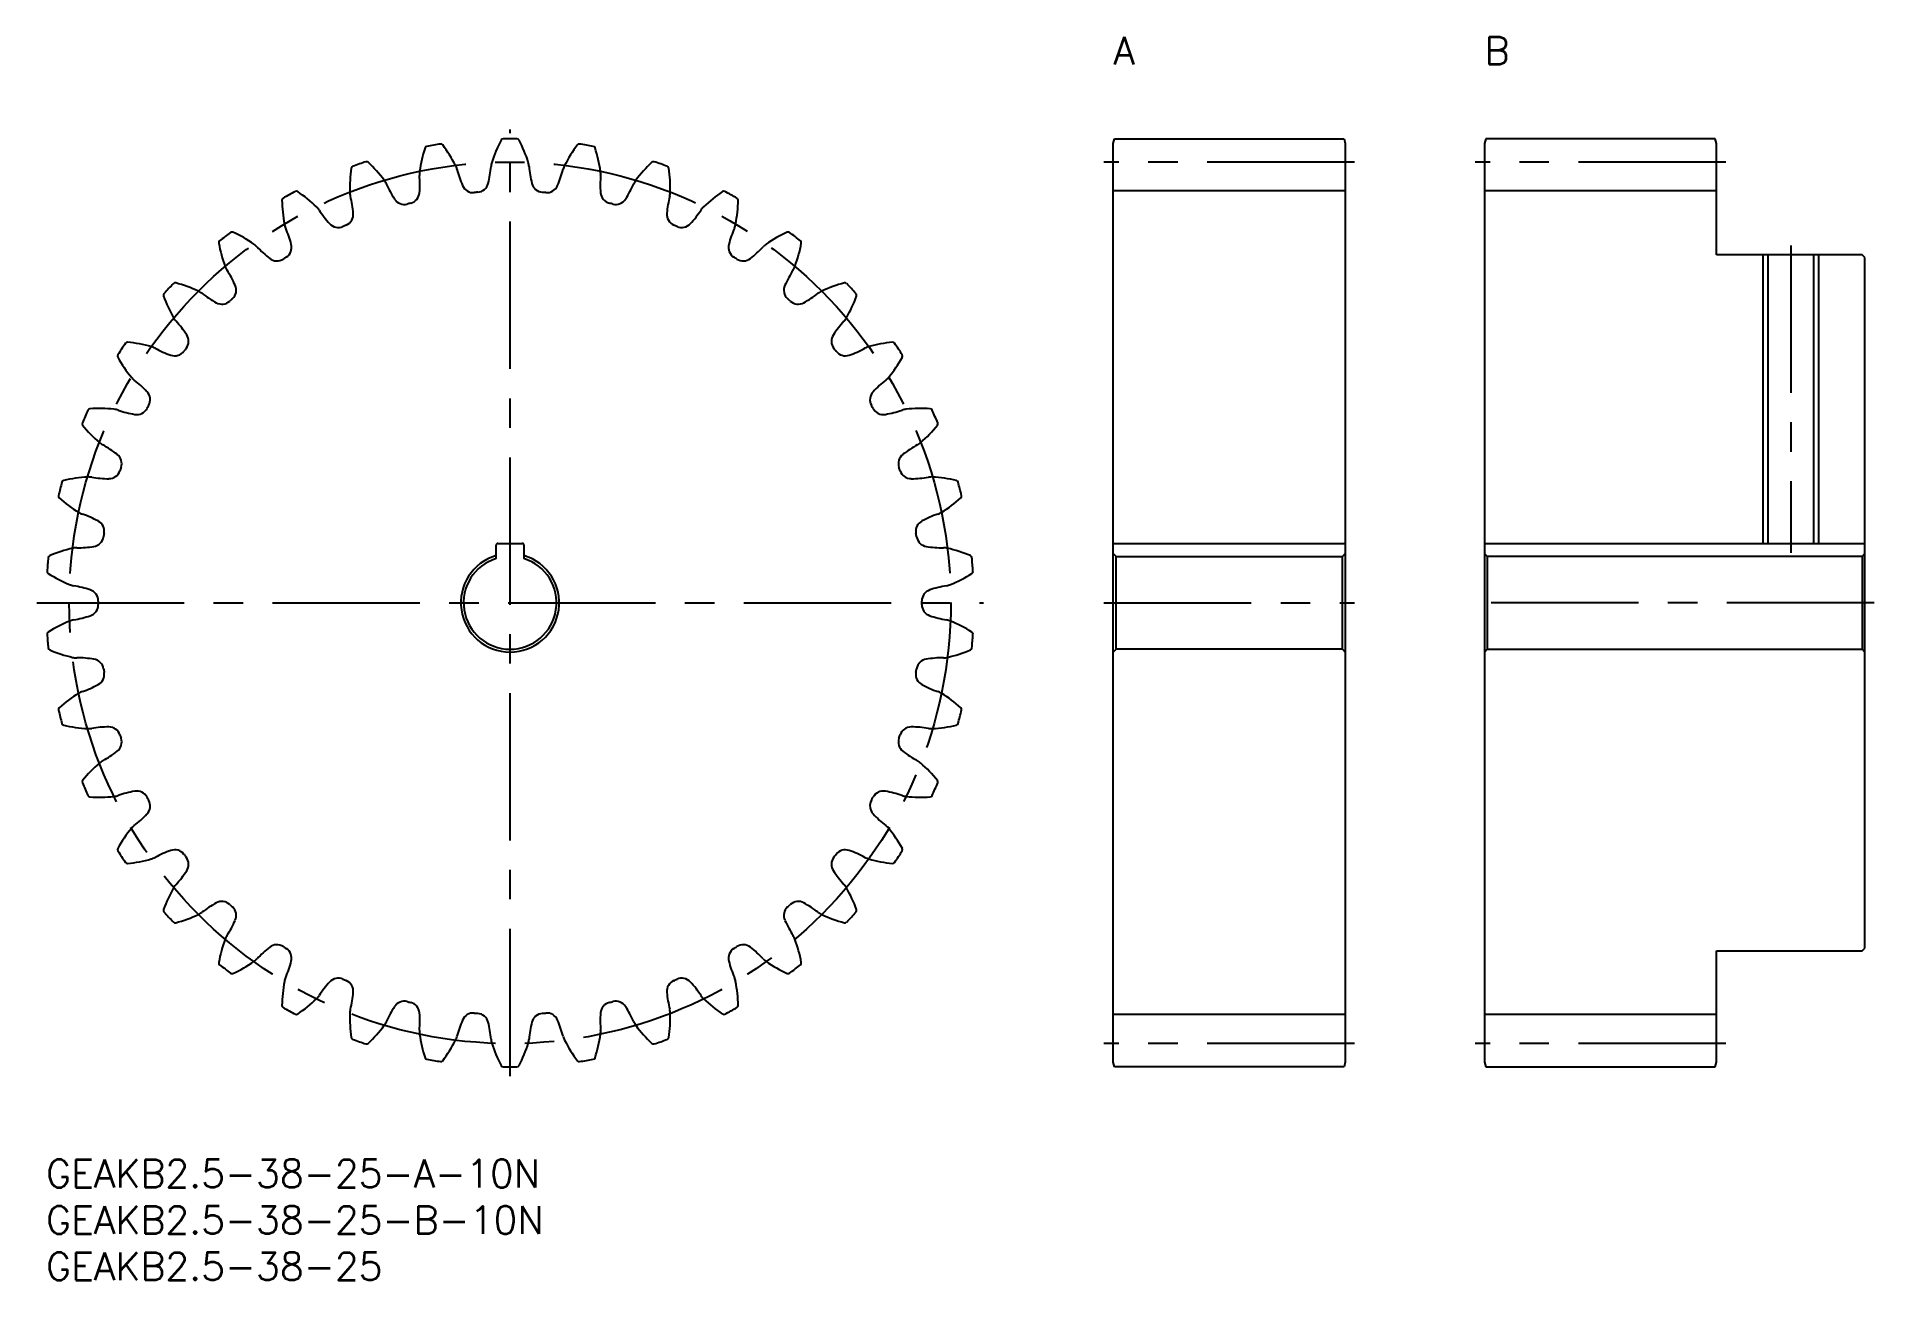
# Model space of a CAD drawing. Extents: x -1 to 197, y -13 to 121.
import ezdxf

# ---------------------------------------------------------------- set-up
doc = ezdxf.new("R2010")
doc.units = 0
doc.header["$LTSCALE"] = 0.5
doc.linetypes.add('CENTER', pattern=[50.8, 31.75, -6.35, 6.35, -6.35])
for name, color, linetype in [('MSM_CENTER', 1, 'CENTER'), ('MSM_CONTINUOUS', 7, 'CONTINUOUS'), ('MSM_NARROW', 5, 'CONTINUOUS'), ('MSM_PART_NUMBER', 7, 'CONTINUOUS')]:
    doc.layers.add(name, color=color, linetype=linetype)
doc.styles.get("Standard").update_dxf_attribs({"font": 'txt.shx', "height": 1, "bigfont": 'bigfont.shx'})

# ---------------------------------------------------------------- blocks, each defined once
blk = doc.blocks.new('*U2')
at = {"layer": 'MSM_PART_NUMBER'}
blk.add_text('GEAKB2.5-38-25-A-10N', height=3, dxfattribs=at).set_placement((0, -3))
blk = doc.blocks.new('*U3')
at = {"layer": 'MSM_PART_NUMBER'}
blk.add_text('GEAKB2.5-38-25-B-10N', height=3, dxfattribs=at).set_placement((0, -8))
blk = doc.blocks.new('*U5')
at = {"layer": 'MSM_PART_NUMBER'}
blk.add_text('GEAKB2.5-38-25', height=3, dxfattribs=at).set_placement((0, -13))
blk = doc.blocks.new('*U6')
at = {"layer": 'MSM_PART_NUMBER'}
blk.add_text('A', height=3, dxfattribs=at).set_placement((115, 118))
blk = doc.blocks.new('*U7')
at = {"layer": 'MSM_PART_NUMBER'}
blk.add_text('B', height=3, dxfattribs=at).set_placement((155, 118))

msp = doc.modelspace()

# ---------------------------------------------------------------- linework, layer by layer
at = {"layer": 'MSM_CENTER'}
for p, q in [((50, 9), (50, 111)), ((141, 107.5), (114, 107.5)), ((181, 107.5), (154, 107.5)), ((188, 98.5), (188, 65.4)), ((-1, 60), (101, 60)), ((114, 60), (141, 60)), ((197, 60), (154, 60)), ((141, 12.5), (114, 12.5)), ((181, 12.5), (154, 12.5))]:
    msp.add_line(p, q, dxfattribs=at)
msp.add_circle((50, 60), 47.5, dxfattribs=at)
at = {"layer": 'MSM_CONTINUOUS'}
for p, q in [((115, 109.5), (115.13, 110)), ((115, 10.5), (115, 109.5)), ((115.13, 110), (139.87, 110)), ((139.87, 110), (140, 109.5)), ((140, 109.5), (140, 10.5)), ((155.13, 110), (155, 109.5)), ((155, 109.5), (155, 10.5)), ((179.87, 110), (155.13, 110)), ((180, 109.5), (179.87, 110)), ((180, 97.5), (180, 109.5)), ((140, 104.38), (115, 104.38)), ((180, 104.38), (155, 104.38)), ((195.7, 97.5), (180, 97.5)), ((185.54, 97.5), (185.54, 66.4)), ((190.46, 97.5), (190.46, 66.4)), ((196, 97.2), (195.7, 97.5)), ((196, 22.8), (196, 97.2)), ((48.5, 64.77), (48.5, 66.2)), ((48.7, 66.4), (51.3, 66.4)), ((51.5, 66.2), (51.5, 64.77)), ((115, 66.4), (140, 66.4)), ((155, 66.4), (196, 66.4)), ((115.3, 65), (115, 65.3)), ((115.3, 55), (115.3, 65)), ((115.3, 65), (139.7, 65)), ((140, 65.3), (139.7, 65)), ((139.7, 55), (139.7, 65)), ((155, 65.3), (155.3, 65)), ((155.3, 65), (155.3, 55)), ((195.7, 65), (155.3, 65)), ((195.7, 65), (196, 65.3)), ((195.7, 65), (195.7, 55)), ((115, 54.7), (115.3, 55)), ((139.7, 55), (115.3, 55)), ((139.7, 55), (140, 54.7)), ((155.3, 55), (155, 54.7)), ((155.3, 55), (195.7, 55)), ((196, 54.7), (195.7, 55)), ((180, 10.5), (180, 22.5)), ((180, 22.5), (195.7, 22.5)), ((195.7, 22.5), (196, 22.8)), ((140, 15.62), (115, 15.62)), ((180, 15.62), (155, 15.62)), ((115.13, 10), (115, 10.5)), ((139.87, 10), (115.13, 10)), ((140, 10.5), (139.87, 10)), ((155, 10.5), (155.13, 10)), ((155.13, 10), (179.87, 10)), ((179.87, 10), (180, 10.5))]:
    msp.add_line(p, q, dxfattribs=at)
for centre, radius, start, end in [((55.3, 104.33), 15.2, 162.0348, 171.8421), ((41.08, 108.94), 0.25, 100.3319, 162.0348), ((50, 60), 50, 98.6155, 100.3319), ((42.55, 109.19), 0.25, 36.9126, 98.6155), ((30.59, 100.21), 15.2, 27.1053, 36.9126), ((62.52, 102.86), 15.2, 152.5611, 162.3684), ((49.25, 109.74), 0.25, 90.8582, 152.5611), ((50, 60), 50, 89.1418, 90.8582), ((50.75, 109.74), 0.25, 27.4389, 89.1418), ((37.48, 102.86), 15.2, 17.6316, 27.4389), ((69.41, 100.21), 15.2, 143.0874, 152.8947), ((57.45, 109.19), 0.25, 81.3845, 143.0874), ((50, 60), 50, 79.6681, 81.3845), ((58.92, 108.94), 0.25, 17.9652, 79.6681), ((44.7, 104.33), 15.2, 8.1579, 17.9652), ((33.14, 106.81), 0.25, 109.8056, 171.5084), ((50, 60), 50, 108.0892, 109.8056), ((34.55, 107.29), 0.25, 46.3863, 108.0892), ((24.24, 96.47), 15.2, 36.5789, 46.3863), ((42.29, 106.2), 2.06, 14.6605, 27.1053), ((35.33, 108.17), 12.67, 346.415, 354.8133), ((50, 106.84), 2.06, 162.3684, 174.8132), ((50, 106.84), 2.06, 5.1868, 17.6316), ((64.67, 108.17), 12.67, 185.1867, 193.585), ((57.71, 106.2), 2.06, 152.8947, 165.3395), ((75.76, 96.47), 15.2, 133.6137, 143.4211), ((65.45, 107.29), 0.25, 71.9108, 133.6137), ((50, 60), 50, 70.1944, 71.9108), ((66.86, 106.81), 0.25, 8.4916, 70.1944), ((47.93, 104.6), 15.2, 171.5084, 181.3158), ((34.79, 104.3), 2.06, 24.1341, 36.579), ((48.23, 110.32), 12.67, 204.1341, 212.5324), ((42.29, 106.2), 2.06, 171.8421, 184.2869), ((27.61, 105.1), 12.67, 355.8887, 4.287), ((56.54, 109.92), 12.67, 194.6604, 203.0587), ((46.03, 105.45), 1.25, 203.0587, 274.9874), ((46.43, 105.49), 1.25, 274.4863, 346.415), ((53.57, 105.49), 1.25, 193.585, 265.5137), ((53.97, 105.45), 1.25, 265.0126, 336.9413), ((43.46, 109.92), 12.67, 336.9413, 345.3396), ((72.39, 105.1), 12.67, 175.713, 184.1113), ((57.71, 106.2), 2.06, 355.7131, 8.1579), ((51.77, 110.32), 12.67, 327.4676, 335.8659), ((65.21, 104.3), 2.06, 143.421, 155.8659), ((52.07, 104.6), 15.2, 358.6842, 8.4916), ((25.67, 103.39), 0.25, 119.2792, 180.9821), ((40.62, 103.65), 15.2, 180.9821, 190.7895), ((50, 60), 50, 117.5629, 119.2792), ((26.98, 104.1), 0.25, 55.86, 117.5629), ((18.59, 91.73), 15.2, 46.0526, 55.86), ((34.79, 104.3), 2.06, 181.3157, 193.7606), ((20.49, 100.79), 12.67, 5.3624, 13.7606), ((38.61, 104.18), 1.25, 212.5324, 284.4611), ((50, 60), 44.38, 103.96, 104.4611), ((38.99, 104.28), 1.25, 283.96, 355.8887), ((50, 60), 44.38, 94.4863, 94.9874), ((50, 60), 44.37, 85.0126, 85.5137), ((61.01, 104.28), 1.25, 184.1113, 256.04), ((50, 60), 44.38, 75.5389, 76.04), ((61.39, 104.18), 1.25, 255.5389, 327.4676), ((79.51, 100.79), 12.67, 166.2394, 174.6376), ((65.21, 104.3), 2.06, 346.2394, 358.6843), ((81.41, 91.73), 15.2, 124.14, 133.9474), ((73.02, 104.1), 0.25, 62.4371, 124.14), ((50, 60), 50, 60.7208, 62.4371), ((59.38, 103.65), 15.2, 349.2105, 359.0179), ((74.33, 103.39), 0.25, 359.0179, 60.7208), ((27.71, 101.19), 2.06, 33.6078, 46.0527), ((39.97, 109.34), 12.67, 213.6078, 222.0061), ((31.86, 101.86), 1.25, 293.4336, 5.3624), ((68.14, 101.86), 1.25, 174.6376, 246.5663), ((60.03, 109.34), 12.67, 317.9939, 326.3922), ((72.29, 101.19), 2.06, 133.9473, 146.3922), ((50, 60), 50, 127.0366, 128.7529), ((20.03, 99.71), 0.25, 65.3337, 127.0366), ((13.8, 86.13), 15.2, 55.5263, 65.3337), ((27.71, 101.19), 2.06, 190.7894, 203.2343), ((14.18, 95.38), 12.67, 14.8361, 23.2343), ((31.49, 101.7), 1.25, 222.0061, 293.9348), ((50, 60), 44.37, 113.4336, 113.9348), ((50, 60), 44.37, 66.0652, 66.5664), ((68.51, 101.7), 1.25, 246.0652, 317.9939), ((85.82, 95.38), 12.67, 156.7657, 165.1639), ((72.29, 101.19), 2.06, 336.7657, 349.2106), ((86.2, 86.13), 15.2, 114.6663, 124.4737), ((79.97, 99.71), 0.25, 52.9634, 114.6663), ((50, 60), 50, 51.2471, 52.9634), ((18.86, 98.8), 0.25, 128.7529, 190.4558), ((33.56, 101.51), 15.2, 190.4558, 200.2632), ((21.23, 96.96), 2.06, 43.0815, 55.5264), ((31.99, 107.02), 12.67, 223.0815, 231.4797), ((24.88, 98.09), 1.25, 231.4797, 303.4085), ((50, 60), 44.37, 122.9073, 123.4085), ((25.21, 98.3), 1.25, 302.9073, 14.8361), ((74.79, 98.3), 1.25, 165.1639, 237.0926), ((50, 60), 44.37, 56.5915, 57.0927), ((75.12, 98.09), 1.25, 236.5915, 308.5203), ((68.01, 107.02), 12.67, 308.5203, 316.9185), ((78.77, 96.96), 2.06, 124.4736, 136.9185), ((66.44, 101.51), 15.2, 339.7368, 349.5442), ((81.14, 98.8), 0.25, 349.5441, 51.2471), ((21.23, 96.96), 2.06, 200.2631, 212.708), ((8.84, 89), 12.67, 24.3097, 32.708), ((91.16, 89), 12.67, 147.292, 155.6903), ((78.77, 96.96), 2.06, 327.292, 339.7369), ((12.9, 93.14), 0.25, 138.2266, 199.9295), ((50, 60), 50, 136.5102, 138.2266), ((13.91, 94.24), 0.25, 74.8073, 136.5102), ((9.99, 79.81), 15.2, 65, 74.8073), ((15.54, 91.72), 2.06, 52.5552, 65), ((24.5, 103.41), 12.67, 232.5552, 240.9534), ((19.25, 93.7), 1.25, 312.381, 24.3097), ((80.75, 93.7), 1.25, 155.6903, 227.6189), ((75.5, 103.41), 12.67, 299.0466, 307.4448), ((84.46, 91.72), 2.06, 115, 127.4448), ((90.01, 79.81), 15.2, 105.1927, 115), ((86.09, 94.24), 0.25, 43.4898, 105.1927), ((50, 60), 50, 41.7734, 43.4898), ((87.1, 93.14), 0.25, 340.0705, 41.7734), ((26.95, 98.24), 15.2, 199.9295, 209.7368), ((18.95, 93.43), 1.25, 240.9534, 312.8821), ((50, 60), 44.37, 132.381, 132.8821), ((50, 60), 44.37, 47.1179, 47.619), ((81.05, 93.43), 1.25, 227.1178, 299.0466), ((73.05, 98.24), 15.2, 330.2632, 340.0705), ((15.54, 91.72), 2.06, 209.7368, 222.1817), ((4.63, 81.83), 12.67, 33.7834, 42.1817), ((95.37, 81.83), 12.67, 137.8183, 146.2166), ((84.46, 91.72), 2.06, 317.8183, 330.2632), ((50, 60), 50, 145.9839, 147.7003), ((8.76, 87.83), 0.25, 84.281, 145.9839), ((7.27, 72.96), 15.2, 74.4737, 84.281), ((10.79, 85.62), 2.06, 62.0289, 74.4737), ((17.7, 98.62), 12.67, 242.0288, 250.4271), ((50, 60), 44.38, 141.8547, 142.3558), ((14.12, 88.18), 1.25, 321.8547, 33.7834), ((85.88, 88.18), 1.25, 146.2166, 218.1453), ((50, 60), 44.37, 37.6442, 38.1453), ((82.3, 98.62), 12.67, 289.5729, 297.9712), ((89.21, 85.62), 2.06, 105.5263, 117.9711), ((92.73, 72.96), 15.2, 95.719, 105.5263), ((91.24, 87.83), 0.25, 34.0161, 95.719), ((50, 60), 50, 32.2997, 34.0161), ((7.95, 86.58), 0.25, 147.7003, 209.4032), ((20.97, 93.92), 15.2, 209.4032, 219.2105), ((13.87, 87.87), 1.25, 250.4271, 322.3558), ((86.13, 87.87), 1.25, 217.6442, 289.5729), ((79.03, 93.92), 15.2, 320.7895, 330.5968), ((92.05, 86.58), 0.25, 330.5968, 32.2997), ((10.79, 85.62), 2.06, 219.2105, 231.6553), ((1.65, 74.07), 12.67, 43.2571, 51.6554), ((98.35, 74.07), 12.67, 128.3446, 136.7429), ((89.21, 85.62), 2.06, 308.3447, 320.7895), ((9.97, 81.89), 1.25, 331.3284, 43.2571), ((50, 60), 44.38, 151.3284, 151.8295), ((90.03, 81.89), 1.25, 136.7429, 208.6716), ((50, 60), 44.37, 28.1705, 28.6716), ((4.15, 79.3), 0.25, 157.174, 218.8769), ((50, 60), 50, 155.4576, 157.174), ((4.74, 80.66), 0.25, 93.7547, 155.4576), ((5.72, 65.75), 15.2, 83.9474, 93.7547), ((7.11, 78.81), 2.06, 71.5026, 83.9474), ((11.78, 92.78), 12.67, 251.5025, 259.9008), ((9.78, 81.54), 1.25, 259.9008, 331.8295), ((90.22, 81.54), 1.25, 208.1705, 280.0992), ((88.22, 92.78), 12.67, 280.0992, 288.4975), ((92.89, 78.81), 2.06, 96.0526, 108.4974), ((94.28, 65.75), 15.2, 86.2453, 96.0526), ((95.26, 80.66), 0.25, 24.5424, 86.2453), ((50, 60), 50, 22.826, 24.5424), ((95.85, 79.3), 0.25, 321.1231, 22.826), ((15.78, 88.68), 15.2, 218.8769, 228.6842), ((7.11, 78.81), 2.06, 228.6842, 241.129), ((92.89, 78.81), 2.06, 298.871, 311.3158), ((84.22, 88.68), 15.2, 311.3158, 321.1231), ((0, 65.92), 12.67, 52.7308, 61.1291), ((6.91, 75), 1.25, 340.8021, 52.7308), ((93.09, 75), 1.25, 127.2692, 199.1979), ((100, 65.92), 12.67, 118.8709, 127.2692), ((5.38, 58.38), 15.2, 93.4211, 103.2284), ((4.6, 71.5), 2.06, 80.9762, 93.4211), ((6.91, 86.04), 12.67, 260.9762, 269.3745), ((6.78, 74.63), 1.25, 269.3745, 341.3032), ((50, 60), 44.38, 160.8021, 161.3032), ((50, 60), 44.37, 18.6968, 19.1979), ((93.22, 74.63), 1.25, 198.6968, 270.6255), ((93.09, 86.04), 12.67, 270.6255, 279.0238), ((95.4, 71.5), 2.06, 86.5789, 99.0238), ((94.62, 58.38), 15.2, 76.7716, 86.5789), ((1.59, 71.49), 0.25, 166.6477, 228.3505), ((50, 60), 50, 164.9313, 166.6477), ((11.53, 82.66), 15.2, 228.3505, 238.1579), ((1.96, 72.93), 0.25, 103.2284, 164.9313), ((88.47, 82.66), 15.2, 301.8421, 311.6495), ((98.04, 72.93), 0.25, 15.0687, 76.7716), ((50, 60), 50, 13.3523, 15.0687), ((98.41, 71.49), 0.25, 311.6495, 13.3523), ((4.6, 71.5), 2.06, 238.1579, 250.6027), ((-0.29, 57.61), 12.67, 62.2045, 70.6027), ((100.29, 57.61), 12.67, 109.3973, 117.7955), ((95.4, 71.5), 2.06, 289.3973, 301.8421), ((5.03, 67.71), 1.25, 350.2757, 62.2045), ((50, 60), 44.38, 170.2758, 170.7769), ((94.97, 67.71), 1.25, 117.7955, 189.7242), ((50, 60), 44.37, 9.2231, 9.7242), ((6.26, 51.06), 15.2, 102.8947, 112.7021), ((3.32, 63.87), 2.06, 90.4499, 102.8948), ((3.21, 78.59), 12.67, 270.4499, 278.8482), ((4.96, 67.31), 1.25, 278.8482, 350.7769), ((48.7, 66.2), 0.2, 90, 180), ((51.3, 66.2), 0.2, 0, 90), ((95.04, 67.31), 1.25, 189.2231, 261.1518), ((96.79, 78.59), 12.67, 261.1518, 269.5501), ((96.68, 63.87), 2.06, 77.1052, 89.5501), ((93.74, 51.06), 15.2, 67.2979, 77.1053), ((50, 60), 50, 174.405, 176.1213), ((0.36, 63.37), 0.25, 176.1213, 237.8242), ((0.49, 64.85), 0.25, 112.7021, 174.405), ((50, 60), 5.3, 106.4405, 73.5595), ((50, 60), 5, 107.4576, 72.5424), ((99.51, 64.85), 0.25, 5.595, 67.2979), ((50, 60), 50, 3.8787, 5.595), ((99.64, 63.37), 0.25, 302.1758, 3.8787), ((8.33, 76.02), 15.2, 237.8242, 247.6316), ((3.32, 63.87), 2.06, 247.6315, 260.0764), ((0.79, 49.36), 12.67, 71.6782, 80.0764), ((4.38, 60.2), 1.25, 359.7494, 71.6782), ((95.62, 60.2), 1.25, 108.3218, 180.2506), ((99.21, 49.36), 12.67, 99.9236, 108.3218), ((96.68, 63.87), 2.06, 279.9236, 292.3685), ((91.67, 76.02), 15.2, 292.3684, 302.1758), ((4.38, 59.8), 1.25, 288.3218, 0.2506), ((50, 60), 44.38, 179.7494, 180.2506), ((50, 60), 44.38, 359.7494, 0.2506), ((95.62, 59.8), 1.25, 179.7494, 251.6782), ((8.33, 43.98), 15.2, 112.3684, 122.1758), ((3.32, 56.13), 2.06, 99.9236, 112.3685), ((0.79, 70.64), 12.67, 279.9236, 288.3218), ((99.21, 70.64), 12.67, 251.6782, 260.0764), ((96.68, 56.13), 2.06, 67.6315, 80.0764), ((91.67, 43.98), 15.2, 57.8242, 67.6316), ((0.36, 56.63), 0.25, 122.1758, 183.8787), ((50, 60), 50, 183.8787, 185.595), ((50, 60), 50, 354.405, 356.1213), ((99.64, 56.63), 0.25, 356.1213, 57.8242), ((0.49, 55.15), 0.25, 185.595, 247.2979), ((6.26, 68.94), 15.2, 247.2979, 257.1053), ((3.32, 56.13), 2.06, 257.1052, 269.5501), ((3.21, 41.41), 12.67, 81.1518, 89.5501), ((4.96, 52.69), 1.25, 9.2231, 81.1518), ((95.04, 52.69), 1.25, 98.8482, 170.7769), ((96.79, 41.41), 12.67, 90.4499, 98.8482), ((96.68, 56.13), 2.06, 270.4499, 282.8948), ((93.74, 68.94), 15.2, 282.8947, 292.7021), ((99.51, 55.15), 0.25, 292.7021, 354.405), ((5.03, 52.29), 1.25, 297.7955, 9.7242), ((50, 60), 44.37, 189.2231, 189.7242), ((94.97, 52.29), 1.25, 170.2757, 242.2045), ((50, 60), 44.37, 350.2758, 350.7769), ((11.53, 37.34), 15.2, 121.8421, 131.6495), ((4.6, 48.5), 2.06, 109.3973, 121.8421), ((-0.29, 62.39), 12.67, 289.3973, 297.7955), ((100.29, 62.39), 12.67, 242.2045, 250.6027), ((95.4, 48.5), 2.06, 58.1579, 70.6027), ((88.47, 37.34), 15.2, 48.3505, 58.1579), ((1.59, 48.51), 0.25, 131.6495, 193.3523), ((50, 60), 50, 193.3523, 195.0687), ((50, 60), 50, 344.9313, 346.6477), ((98.41, 48.51), 0.25, 346.6477, 48.3505), ((1.96, 47.07), 0.25, 195.0687, 256.7716), ((5.38, 61.62), 15.2, 256.7716, 266.5789), ((4.6, 48.5), 2.06, 266.5789, 279.0238), ((6.91, 33.96), 12.67, 90.6255, 99.0238), ((6.78, 45.37), 1.25, 18.6968, 90.6255), ((50, 60), 44.38, 198.6968, 199.1979), ((50, 60), 44.37, 340.8021, 341.3032), ((93.22, 45.37), 1.25, 89.3745, 161.3032), ((93.09, 33.96), 12.67, 80.9762, 89.3745), ((95.4, 48.5), 2.06, 260.9762, 273.4211), ((94.62, 61.62), 15.2, 273.4211, 283.2284), ((98.04, 47.07), 0.25, 283.2284, 344.9313), ((0, 54.08), 12.67, 298.8709, 307.2692), ((6.91, 45), 1.25, 307.2692, 19.1979), ((93.09, 45), 1.25, 160.8021, 232.7308), ((100, 54.08), 12.67, 232.7308, 241.1291), ((15.78, 31.32), 15.2, 131.3158, 141.1231), ((7.11, 41.19), 2.06, 118.871, 131.3158), ((92.89, 41.19), 2.06, 48.6842, 61.129), ((84.22, 31.32), 15.2, 38.8769, 48.6842), ((4.15, 40.7), 0.25, 141.1231, 202.826), ((50, 60), 50, 202.826, 204.5424), ((11.78, 27.22), 12.67, 100.0992, 108.4975), ((9.78, 38.46), 1.25, 28.1705, 100.0992), ((90.22, 38.46), 1.25, 79.9008, 151.8295), ((88.22, 27.22), 12.67, 71.5025, 79.9008), ((50, 60), 50, 335.4576, 337.174), ((95.85, 40.7), 0.25, 337.174, 38.8769), ((4.74, 39.34), 0.25, 204.5424, 266.2453), ((5.72, 54.25), 15.2, 266.2453, 276.0526), ((7.11, 41.19), 2.06, 276.0526, 288.4974), ((50, 60), 44.38, 208.1705, 208.6716), ((9.97, 38.11), 1.25, 316.7429, 28.6716), ((90.03, 38.11), 1.25, 151.3284, 223.2571), ((50, 60), 44.37, 331.3284, 331.8295), ((92.89, 41.19), 2.06, 251.5026, 263.9474), ((94.28, 54.25), 15.2, 263.9474, 273.7547), ((95.26, 39.34), 0.25, 273.7547, 335.4576), ((20.97, 26.08), 15.2, 140.7895, 150.5968), ((10.79, 34.38), 2.06, 128.3447, 140.7895), ((1.65, 45.93), 12.67, 308.3446, 316.7429), ((98.35, 45.93), 12.67, 223.2571, 231.6554), ((89.21, 34.38), 2.06, 39.2105, 51.6553), ((79.03, 26.08), 15.2, 29.4032, 39.2105), ((7.95, 33.42), 0.25, 150.5968, 212.2997), ((50, 60), 50, 212.2997, 214.0161), ((8.76, 32.17), 0.25, 214.0161, 275.719), ((7.27, 47.04), 15.2, 275.719, 285.5263), ((10.79, 34.38), 2.06, 285.5263, 297.9711), ((17.7, 21.38), 12.67, 109.5729, 117.9712), ((13.87, 32.13), 1.25, 37.6442, 109.5729), ((50, 60), 44.37, 217.6442, 218.1453), ((14.12, 31.82), 1.25, 326.2166, 38.1453), ((85.88, 31.82), 1.25, 141.8547, 213.7834), ((50, 60), 44.37, 321.8547, 322.3558), ((86.13, 32.13), 1.25, 70.4271, 142.3558), ((82.3, 21.38), 12.67, 62.0288, 70.4271), ((89.21, 34.38), 2.06, 242.0289, 254.4737), ((92.73, 47.04), 15.2, 254.4737, 264.281), ((91.24, 32.17), 0.25, 264.281, 325.9839), ((50, 60), 50, 325.9839, 327.7003), ((92.05, 33.42), 0.25, 327.7003, 29.4032), ((4.63, 38.17), 12.67, 317.8183, 326.2166), ((95.37, 38.17), 12.67, 213.7834, 222.1817), ((26.95, 21.76), 15.2, 150.2632, 160.0705), ((15.54, 28.28), 2.06, 137.8183, 150.2632), ((18.95, 26.57), 1.25, 47.1178, 119.0466), ((81.05, 26.57), 1.25, 60.9534, 132.8821), ((84.46, 28.28), 2.06, 29.7368, 42.1817), ((73.05, 21.76), 15.2, 19.9295, 29.7368), ((12.9, 26.86), 0.25, 160.0705, 221.7734), ((50, 60), 50, 221.7734, 223.4898), ((9.99, 40.19), 15.2, 285.1927, 295), ((15.54, 28.28), 2.06, 295, 307.4448), ((24.5, 16.59), 12.67, 119.0466, 127.4448), ((8.84, 31), 12.67, 327.292, 335.6903), ((50, 60), 44.37, 227.1179, 227.619), ((19.25, 26.3), 1.25, 335.6903, 47.619), ((80.75, 26.3), 1.25, 132.381, 204.3097), ((91.16, 31), 12.67, 204.3097, 212.708), ((50, 60), 44.37, 312.381, 312.8821), ((75.5, 16.59), 12.67, 52.5552, 60.9534), ((84.46, 28.28), 2.06, 232.5552, 245), ((90.01, 40.19), 15.2, 245, 254.8073), ((50, 60), 50, 316.5102, 318.2266), ((87.1, 26.86), 0.25, 318.2266, 19.9295), ((13.91, 25.76), 0.25, 223.4898, 285.1927), ((21.23, 23.04), 2.06, 147.292, 159.7369), ((78.77, 23.04), 2.06, 20.2631, 32.708), ((86.09, 25.76), 0.25, 254.8073, 316.5102), ((33.56, 18.49), 15.2, 159.7368, 169.5442), ((31.99, 12.98), 12.67, 128.5203, 136.9185), ((24.88, 21.91), 1.25, 56.5915, 128.5203), ((50, 60), 44.38, 236.5915, 237.0927), ((25.21, 21.7), 1.25, 345.164, 57.0927), ((74.79, 21.7), 1.25, 122.9073, 194.8361), ((50, 60), 44.37, 302.9073, 303.4085), ((75.12, 21.91), 1.25, 51.4797, 123.4085), ((68.01, 12.98), 12.67, 43.0815, 51.4797), ((66.44, 18.49), 15.2, 10.4558, 20.2632), ((18.86, 21.2), 0.25, 169.5442, 231.2471), ((50, 60), 50, 231.2471, 232.9634), ((20.03, 20.29), 0.25, 232.9634, 294.6663), ((13.8, 33.87), 15.2, 294.6663, 304.4737), ((21.23, 23.04), 2.06, 304.4736, 316.9185), ((14.18, 24.62), 12.67, 336.7657, 345.1639), ((85.82, 24.62), 12.67, 194.8361, 203.2343), ((78.77, 23.04), 2.06, 223.0815, 235.5264), ((86.2, 33.87), 15.2, 235.5263, 245.3337), ((79.97, 20.29), 0.25, 245.3337, 307.0366), ((50, 60), 50, 307.0366, 308.7529), ((81.14, 21.2), 0.25, 308.7529, 10.4558), ((40.62, 16.35), 15.2, 169.2105, 179.0179), ((27.71, 18.81), 2.06, 156.7657, 169.2106), ((39.97, 10.66), 12.67, 137.9939, 146.3922), ((31.49, 18.3), 1.25, 66.0652, 137.9939), ((50, 60), 44.37, 246.0652, 246.5664), ((31.86, 18.14), 1.25, 354.6376, 66.5664), ((20.49, 19.21), 12.67, 346.2394, 354.6376), ((68.14, 18.14), 1.25, 113.4336, 185.3624), ((79.51, 19.21), 12.67, 185.3624, 193.7606), ((50, 60), 44.38, 293.4336, 293.9348), ((68.51, 18.3), 1.25, 42.0061, 113.9348), ((60.03, 10.66), 12.67, 33.6078, 42.0061), ((72.29, 18.81), 2.06, 10.7894, 23.2343), ((59.38, 16.35), 15.2, 0.9821, 10.7895), ((25.67, 16.61), 0.25, 179.0179, 240.7208), ((50, 60), 50, 240.7208, 242.4371), ((18.59, 28.27), 15.2, 304.14, 313.9474), ((27.71, 18.81), 2.06, 313.9473, 326.3922), ((34.79, 15.7), 2.06, 166.2394, 178.6843), ((48.23, 9.68), 12.67, 147.4676, 155.8659), ((38.61, 15.82), 1.25, 75.5389, 147.4676), ((50, 60), 44.38, 255.5389, 256.04), ((38.99, 15.72), 1.25, 4.1113, 76.04), ((61.01, 15.72), 1.25, 103.9599, 175.8887), ((50, 60), 44.38, 283.96, 284.4611), ((61.39, 15.82), 1.25, 32.5324, 104.4611), ((51.77, 9.68), 12.67, 24.1341, 32.5324), ((65.21, 15.7), 2.06, 1.3157, 13.7606), ((72.29, 18.81), 2.06, 213.6078, 226.0527), ((81.41, 28.27), 15.2, 226.0526, 235.86), ((50, 60), 50, 297.5629, 299.2792), ((74.33, 16.61), 0.25, 299.2792, 0.9821), ((26.98, 15.9), 0.25, 242.4371, 304.14), ((47.93, 15.4), 15.2, 178.6842, 188.4916), ((24.24, 23.53), 15.2, 313.6137, 323.4211), ((34.79, 15.7), 2.06, 323.421, 335.8659), ((42.29, 13.8), 2.06, 175.7131, 188.1579), ((27.61, 14.9), 12.67, 355.713, 4.1113), ((56.54, 10.08), 12.67, 156.9413, 165.3396), ((46.03, 14.55), 1.25, 85.0126, 156.9413), ((50, 60), 44.37, 265.0126, 265.5137), ((46.43, 14.51), 1.25, 13.585, 85.5137), ((35.33, 11.83), 12.67, 5.1867, 13.585), ((64.67, 11.83), 12.67, 166.415, 174.8133), ((53.57, 14.51), 1.25, 94.4863, 166.415), ((50, 60), 44.37, 274.4863, 274.9874), ((53.97, 14.55), 1.25, 23.0587, 94.9874), ((43.46, 10.08), 12.67, 14.6604, 23.0587), ((72.39, 14.9), 12.67, 175.8887, 184.287), ((57.71, 13.8), 2.06, 351.8421, 4.2869), ((65.21, 15.7), 2.06, 204.1341, 216.579), ((75.76, 23.53), 15.2, 216.5789, 226.3863), ((52.07, 15.4), 15.2, 351.5084, 1.3158), ((73.02, 15.9), 0.25, 235.86, 297.5629), ((33.14, 13.19), 0.25, 188.4916, 250.1944), ((50, 60), 50, 250.1944, 251.9108), ((34.55, 12.71), 0.25, 251.9108, 313.6137), ((55.3, 15.67), 15.2, 188.1579, 197.9652), ((30.59, 19.79), 15.2, 323.0874, 332.8947), ((42.29, 13.8), 2.06, 332.8947, 345.3395), ((50, 13.16), 2.06, 185.1868, 197.6316), ((62.52, 17.14), 15.2, 197.6316, 207.4389), ((37.48, 17.14), 15.2, 332.5611, 342.3684), ((50, 13.16), 2.06, 342.3684, 354.8132), ((57.71, 13.8), 2.06, 194.6605, 207.1053), ((69.41, 19.79), 15.2, 207.1053, 216.9126), ((44.7, 15.67), 15.2, 342.0348, 351.8421), ((65.45, 12.71), 0.25, 226.3863, 288.0892), ((50, 60), 50, 288.0892, 289.8056), ((66.86, 13.19), 0.25, 289.8056, 351.5084), ((41.08, 11.06), 0.25, 197.9652, 259.6681), ((50, 60), 50, 259.6681, 261.3845), ((42.55, 10.81), 0.25, 261.3845, 323.0874), ((49.25, 10.26), 0.25, 207.4389, 269.1418), ((50, 60), 50, 269.1418, 270.8582), ((50.75, 10.26), 0.25, 270.8582, 332.5611), ((57.45, 10.81), 0.25, 216.9126, 278.6155), ((50, 60), 50, 278.6155, 280.3319), ((58.92, 11.06), 0.25, 280.3319, 342.0348)]:
    msp.add_arc(centre, radius, start, end, dxfattribs=at)
at = {"layer": 'MSM_NARROW'}
for p, q in [((185, 97.5), (185, 66.4)), ((191, 97.5), (191, 66.4))]:
    msp.add_line(p, q, dxfattribs=at)

# ---------------------------------------------------------------- block references
at = {"layer": 'MSM_CONTINUOUS'}
for name in ['*U6', '*U7', '*U2', '*U3', '*U5']:
    msp.add_blockref(name, (0, 0), dxfattribs=at)

doc.saveas('drawing.dxf')
